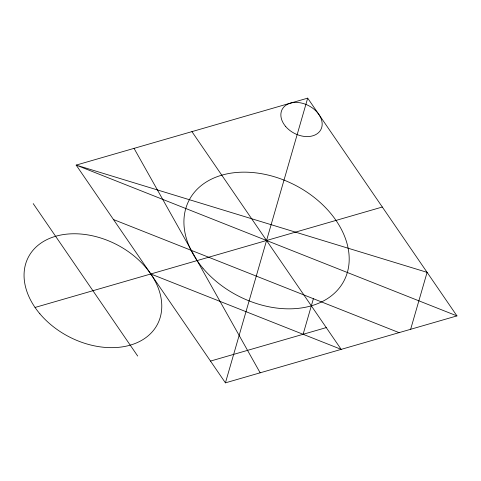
<?xml version="1.0" encoding="UTF-8"?>
<svg xmlns="http://www.w3.org/2000/svg" width="481" height="481" viewBox="0 0 481 481"><rect width="100%" height="100%" fill="white"/><g stroke="black" fill="none" stroke-linecap="round" stroke-linejoin="round"><path stroke-width="0.72" d="M225.427 382.852L307.69 98.148L76.166 165.103L225.427 382.852L456.95 315.897L307.69 98.148M303.108 334.295L313.396 298.707M410.648 329.287L427.098 272.348L76.166 165.103L456.95 315.897M35.035 307.455L382.317 207.022M210.504 361.081L326.262 327.597M113.48 219.54L399.068 332.636M150.8 273.978L341.191 349.374L191.925 131.626M33.213 203.619L137.692 356.042M134.049 148.364L260.155 372.811M39.875 313.798A72.757 51.894 27.4 0 0 157.473 324.266A72.757 51.894 27.4 0 0 81.397 234.085A72.757 51.894 27.4 0 0 39.875 313.798M202.91 268.2A87.308 62.271 27.4 0 0 344.029 280.76A87.308 62.271 27.4 0 0 252.735 172.541A87.308 62.271 27.4 0 0 202.91 268.2M285.606 126.425A21.825 15.566 27.4 0 0 320.887 129.563A21.825 15.566 27.4 0 0 298.064 102.513A21.825 15.566 27.4 0 0 285.606 126.425"/></g></svg>
